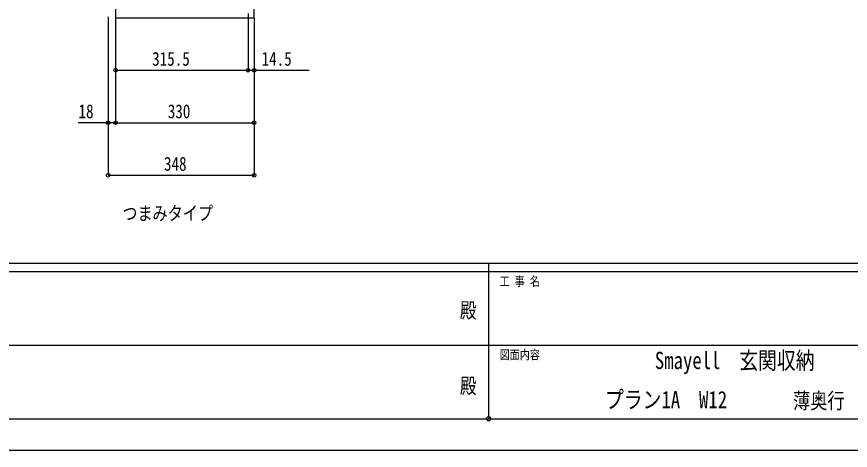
# Model space of a CAD drawing. Units: millimetres, scale not verified. Extents: x -4205 to 4205, y -2970 to 2970.
# Drawn here: x -1130 to 857, y -2970 to -1938 of the extents above; entities that cross this region are included whole.
import ezdxf
from ezdxf.enums import TextEntityAlignment as Align

# ---------------------------------------------------------------- set-up
doc = ezdxf.new("R2010")
doc.units = ezdxf.units.MM
doc.header["$LTSCALE"] = 20
doc.header["$PDMODE"] = 32
doc.header["$PDSIZE"] = 10
for name, color, linetype in [('0-1_USER1', 3, 'Continuous'), ('0-3_YKK_12', 2, 'Continuous'), ('0-5_YKK_D', 6, 'Continuous'), ('0-6_YKK_ZWAK', 7, 'Continuous')]:
    doc.layers.add(name, color=color, linetype=linetype)
doc.styles.add('ＭＳ ゴシック', font='')
doc.styles.get('ＭＳ ゴシック').set_extended_font_data('MS Gothic')

msp = doc.modelspace()

# ---------------------------------------------------------------- linework, layer by layer
at = {"layer": '0-3_YKK_12'}
msp.add_lwpolyline([(-893.98, -1940), (-563.98, -1940), (-563.98, -1160), (-893.98, -1160)], close=True, dxfattribs=at)
at = {"layer": '0-5_YKK_D'}
for p, q in [((-911.98, -1938), (-911.98, -2191)), ((-911.98, -1938), (-911.98, -2316)), ((-893.98, -1941), (-893.98, -2066)), ((-893.98, -1941), (-893.98, -2191)), ((-893.98, -1941), (-893.98, -2191)), ((-578.48, -1929.75), (-578.48, -2066)), ((-578.48, -1929.75), (-578.48, -2066)), ((-563.98, -1941), (-563.98, -2066)), ((-563.98, -1941), (-563.98, -2191)), ((-563.98, -1941), (-563.98, -2316)), ((-893.98, -2065), (-578.48, -2065)), ((-893.98, -2190), (-563.98, -2190)), ((-911.98, -2315), (-563.98, -2315))]:
    msp.add_line(p, q, dxfattribs=at)
for points in [[(-578.48, -2065), (-563.98, -2065), (-432.58, -2065)], [(-893.98, -2190), (-911.98, -2190), (-983.38, -2190)]]:
    msp.add_lwpolyline(points, dxfattribs=at)
for centre in [(-893.98, -2065), (-578.48, -2065), (-578.48, -2065), (-563.98, -2065), (-911.98, -2190), (-893.98, -2190), (-893.98, -2190), (-563.98, -2190), (-911.98, -2315), (-563.98, -2315)]:
    msp.add_circle(centre, 4.25, dxfattribs=at)
at = {"layer": '0-6_YKK_ZWAK'}
for p, q in [((3895.02, -2525), (-3904.98, -2525)), ((-4.98, -2525), (-4.98, -2895)), ((-4.98, -2545), (-1304.98, -2545)), ((1295.02, -2545), (-4.98, -2545)), ((-1297.48, -2720), (-4.98, -2720)), ((-4.98, -2720), (1295.02, -2720)), ((-1304.98, -2895), (-4.98, -2895)), ((-4.98, -2895), (1295.02, -2895))]:
    msp.add_line(p, q, dxfattribs=at)
msp.add_lwpolyline([(-4205, -2970), (4205, -2970), (4205, 2970), (-4205, 2970)], close=True, dxfattribs=at)
msp.add_point((-4.98, -2895), dxfattribs=at)

# ---------------------------------------------------------------- texts
at = {"layer": '0-1_USER1', "style": 'ＭＳ ゴシック', "width": 0.8}
for s, height, p in [('つまみタイプ', 32.99, (-878, -2432)), ('Smayell\u3000玄関収納', 41.06, (391.15, -2788.83)), ('プラン1A\u3000W12\u3000', 41.06, (272.43, -2882.17)), ('薄奥行', 37.63, (720.43, -2882.17))]:
    msp.add_text(s, height=height, dxfattribs=at).set_placement(p, align=Align.BOTTOM_LEFT)
at = {"layer": '0-5_YKK_D', "style": 'ＭＳ ゴシック', "width": 0.8}
for s, p in [('315.5', (-807.03, -2064.2)), ('14.5', (-546.18, -2064.2)), ('18', (-982.58, -2189.2)), ('330', (-769.78, -2189.2)), ('348', (-778.78, -2314.2))]:
    msp.add_text(s, height=32.99, dxfattribs=at).set_placement(p, align=Align.BOTTOM_LEFT)
at = {"layer": '0-6_YKK_ZWAK', "style": 'ＭＳ ゴシック', "width": 0.8}
for s, height, p in [('工 事 名', 21.99, (21.27, -2585)), ('殿', 36.66, (-73.67, -2665.83)), ('図面内容', 21.99, (21.27, -2760)), ('殿', 36.66, (-73.67, -2845.83))]:
    msp.add_text(s, height=height, dxfattribs=at).set_placement(p, align=Align.BOTTOM_LEFT)

doc.saveas('drawing.dxf')
